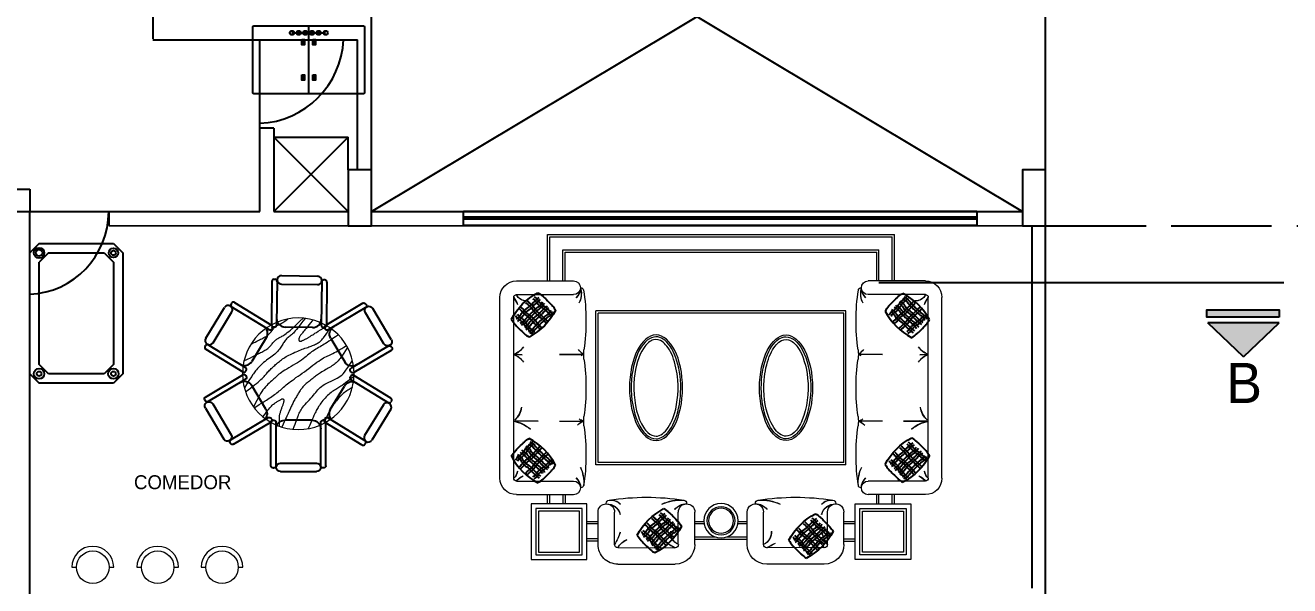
# Model space of a CAD drawing. Header units: metres. Extents: x -525 to 413, y -37 to 272.
# Drawn here: x 141.69 to 155.28, y 55.6 to 61.63 of the extents above; entities that cross this region are included whole.
import ezdxf

# ---------------------------------------------------------------- set-up
doc = ezdxf.new("R2010")
doc.units = ezdxf.units.M
doc.header["$MEASUREMENT"] = 0
doc.linetypes.add('ACAD_ISO02W100', pattern=[15, 12, -3])
doc.layers.get('0').update_dxf_attribs({"color": 254})
for name, color, linetype in [('arboles', 254, 'Continuous'), ('COLUMNA', 254, 'Continuous'), ('ducto de basura', 254, 'Continuous'), ('ICT_EXTERNA', 3, 'Continuous'), ('ICT_INTERNA', 170, 'Continuous'), ('L.COLUMNA', 254, 'Continuous'), ('mobi alcolchonado', 254, 'Continuous'), ('MOBILIARIO2', 254, 'Continuous'), ('NOFIJO', 254, 'Continuous'), ('PAR', 254, 'Continuous'), ('PUERTAS', 254, 'Continuous')]:
    doc.layers.add(name, color=color, linetype=linetype)
doc.layers.add('muebles', color=254, linetype='Continuous', lineweight=5)
doc.layers.add('ventanas', color=254, linetype='Continuous', lineweight=30)
doc.styles.get("Standard").update_dxf_attribs({"font": 'HTOWERT.TTF', "height": 0.08})

# ---------------------------------------------------------------- blocks, each defined once
blk = doc.blocks.new('D')
at = {"layer": 'COLUMNA', "ltscale": 0.2}
h = blk.add_hatch(color=256, dxfattribs=at)
h.set_gradient(color1=(0, 0, 26), color2=(0, 0, 0), rotation=30, one_color=1)
h.paths.add_polyline_path([(3167.8, 1572.454), (3167.418, 1572.818), (3167.036, 1572.454)])
h.paths.add_polyline_path([(3167.036, 1572.393), (3167.036, 1572.315), (3167.813, 1572.315), (3167.813, 1572.393)])
for p, q in [((3167.418, 1572.818), (3167.036, 1572.454)), ((3167.418, 1572.818), (3167.8, 1572.454)), ((3167.036, 1572.454), (3167.8, 1572.454))]:
    blk.add_line(p, q, dxfattribs=at)
blk.add_lwpolyline([(3167.036, 1572.393), (3167.813, 1572.393), (3167.813, 1572.315), (3167.036, 1572.315)], close=True, dxfattribs=at)
blk = doc.blocks.new('A$C77BB287D')
at = {"layer": 'MOBILIARIO2'}
for centre, start, end in [((0.603, -0.126), 117.7162, 152.2785), ((-0.126, 0.603), 297.7162, 332.2785)]:
    blk.add_arc(centre, 0.681, start, end, dxfattribs=at)
for points, knots in [([(0.037, 0.2), (0.043, 0.208), (0.045, 0.212), (0.054, 0.23), (0.063, 0.243), (0.082, 0.259), (0.087, 0.263), (0.099, 0.273), (0.105, 0.28), (0.121, 0.295), (0.128, 0.3), (0.14, 0.312), (0.146, 0.318), (0.164, 0.338), (0.179, 0.353), (0.198, 0.372), (0.203, 0.378), (0.213, 0.391), (0.218, 0.398), (0.231, 0.416), (0.24, 0.425), (0.258, 0.438), (0.267, 0.443), (0.276, 0.447)], [0, 0, 0, 0, 0.0279165, 0.0279165, 0.0558331, 0.0558331, 0.0837496, 0.0837496, 0.1116661, 0.1116661, 0.1395827, 0.1395827, 0.1674992, 0.1674992, 0.2233322, 0.2233322, 0.2512488, 0.2512488, 0.2791653, 0.2791653, 0.3070818, 0.3070818, 0.3349984, 0.3349984, 0.3349984, 0.3349984]), ([(0.058, 0.186), (0.061, 0.19), (0.07, 0.203), (0.079, 0.228), (0.107, 0.244), (0.127, 0.267), (0.158, 0.292), (0.188, 0.329), (0.226, 0.363), (0.25, 0.405), (0.275, 0.418), (0.288, 0.426)], [0, 0, 0, 0, 0.0170213, 0.0470063, 0.0743095, 0.1111398, 0.1383727, 0.19363, 0.2532688, 0.2904618, 0.3349984, 0.3349984, 0.3349984, 0.3349984]), ([(0.412, 0.232), (0.403, 0.245), (0.397, 0.254), (0.382, 0.265), (0.375, 0.269), (0.36, 0.28), (0.352, 0.287), (0.334, 0.307), (0.324, 0.319), (0.304, 0.348), (0.299, 0.359), (0.28, 0.378), (0.266, 0.389), (0.243, 0.415), (0.242, 0.417), (0.227, 0.423)], [0, 0, 0, 0, 0.0473826, 0.0473826, 0.0710739, 0.0710739, 0.0947652, 0.0947652, 0.1421478, 0.1421478, 0.1895304, 0.1895304, 0.236913, 0.236913, 0.2842956, 0.2842956, 0.2842956, 0.2842956]), ([(0.433, 0.246), (0.428, 0.253), (0.42, 0.265), (0.403, 0.282), (0.378, 0.295), (0.354, 0.322), (0.333, 0.349), (0.317, 0.378), (0.294, 0.398), (0.274, 0.417), (0.257, 0.438), (0.242, 0.444), (0.235, 0.446)], [0, 0, 0, 0, 0.0251558, 0.0423686, 0.0735031, 0.1079287, 0.1485001, 0.177757, 0.2045324, 0.2389579, 0.2619083, 0.2842956, 0.2842956, 0.2842956, 0.2842956]), ([(0.477, 0.286), (0.464, 0.305), (0.442, 0.336), (0.398, 0.383), (0.362, 0.415), (0.325, 0.453), (0.303, 0.466), (0.286, 0.477)], [0, 0, 0, 0, 0.0684504, 0.1132877, 0.1942981, 0.2115305, 0.2711605, 0.2711605, 0.2711605, 0.2711605]), ([(0.304, 0.087), (0.296, 0.095), (0.278, 0.114), (0.236, 0.144), (0.21, 0.196), (0.164, 0.233), (0.129, 0.267), (0.101, 0.293), (0.086, 0.306), (0.081, 0.31)], [0, 0, 0, 0, 0.0327415, 0.0793965, 0.1525082, 0.2007896, 0.25596, 0.2973537, 0.3163876, 0.3163876, 0.3163876, 0.3163876]), ([(0.082, 0.157), (0.087, 0.166), (0.094, 0.178), (0.111, 0.195), (0.12, 0.201), (0.143, 0.217), (0.158, 0.228), (0.179, 0.25), (0.189, 0.265), (0.214, 0.296), (0.229, 0.311), (0.256, 0.337), (0.269, 0.35), (0.293, 0.376), (0.304, 0.39), (0.315, 0.405)], [0, 0, 0, 0, 0.0281332, 0.0281332, 0.0562664, 0.0562664, 0.1125327, 0.1125327, 0.1687991, 0.1687991, 0.2250654, 0.2250654, 0.2813318, 0.2813318, 0.3375981, 0.3375981, 0.3375981, 0.3375981]), ([(0.322, 0.104), (0.31, 0.117), (0.294, 0.132), (0.267, 0.153), (0.259, 0.162), (0.24, 0.189), (0.23, 0.206), (0.202, 0.235), (0.188, 0.246), (0.163, 0.269), (0.15, 0.281), (0.125, 0.306), (0.11, 0.318), (0.097, 0.329)], [0, 0, 0, 0, 0.0527313, 0.0527313, 0.1054625, 0.1054625, 0.1581938, 0.1581938, 0.210925, 0.210925, 0.2636563, 0.2636563, 0.3163876, 0.3163876, 0.3163876, 0.3163876]), ([(0.104, 0.146), (0.108, 0.153), (0.115, 0.166), (0.137, 0.183), (0.16, 0.199), (0.195, 0.226), (0.222, 0.271), (0.254, 0.3), (0.276, 0.322), (0.301, 0.346), (0.321, 0.372), (0.335, 0.39)], [0, 0, 0, 0, 0.0233914, 0.0462519, 0.0808435, 0.1081467, 0.1768845, 0.2347507, 0.2382573, 0.2698172, 0.3375981, 0.3375981, 0.3375981, 0.3375981]), ([(0.127, 0.11), (0.133, 0.118), (0.135, 0.122), (0.144, 0.14), (0.153, 0.154), (0.172, 0.169), (0.177, 0.173), (0.189, 0.184), (0.195, 0.19), (0.211, 0.205), (0.218, 0.21), (0.23, 0.222), (0.236, 0.228), (0.254, 0.248), (0.269, 0.263), (0.287, 0.282), (0.293, 0.288), (0.303, 0.301), (0.307, 0.308), (0.321, 0.326), (0.33, 0.335), (0.348, 0.348), (0.357, 0.353), (0.365, 0.358)], [0, 0, 0, 0, 0.0279165, 0.0279165, 0.0558331, 0.0558331, 0.0837496, 0.0837496, 0.1116661, 0.1116661, 0.1395827, 0.1395827, 0.1674992, 0.1674992, 0.2233322, 0.2233322, 0.2512488, 0.2512488, 0.2791653, 0.2791653, 0.3070818, 0.3070818, 0.3349984, 0.3349984, 0.3349984, 0.3349984]), ([(0.372, 0.155), (0.36, 0.167), (0.345, 0.182), (0.323, 0.209), (0.315, 0.218), (0.288, 0.237), (0.271, 0.247), (0.241, 0.275), (0.231, 0.289), (0.208, 0.314), (0.196, 0.326), (0.171, 0.352), (0.158, 0.366), (0.147, 0.38)], [0, 0, 0, 0, 0.0527313, 0.0527313, 0.1054625, 0.1054625, 0.1581938, 0.1581938, 0.210925, 0.210925, 0.2636563, 0.2636563, 0.3163876, 0.3163876, 0.3163876, 0.3163876]), ([(0.148, 0.096), (0.151, 0.101), (0.16, 0.113), (0.169, 0.138), (0.197, 0.154), (0.217, 0.178), (0.248, 0.202), (0.278, 0.24), (0.316, 0.273), (0.34, 0.315), (0.365, 0.328), (0.378, 0.336)], [0, 0, 0, 0, 0.0170213, 0.0470063, 0.0743095, 0.1111398, 0.1383727, 0.19363, 0.2532688, 0.2904618, 0.3349984, 0.3349984, 0.3349984, 0.3349984]), ([(0.39, 0.173), (0.382, 0.18), (0.362, 0.199), (0.333, 0.241), (0.281, 0.267), (0.244, 0.313), (0.21, 0.347), (0.183, 0.375), (0.171, 0.391), (0.167, 0.396)], [0, 0, 0, 0, 0.0327415, 0.0793965, 0.1525082, 0.2007896, 0.25596, 0.2973537, 0.3163876, 0.3163876, 0.3163876, 0.3163876]), ([(0.172, 0.067), (0.176, 0.076), (0.184, 0.088), (0.201, 0.105), (0.21, 0.111), (0.233, 0.128), (0.247, 0.138), (0.269, 0.16), (0.279, 0.175), (0.304, 0.207), (0.319, 0.221), (0.345, 0.247), (0.359, 0.26), (0.382, 0.286), (0.394, 0.3), (0.405, 0.315)], [0, 0, 0, 0, 0.0281332, 0.0281332, 0.0562664, 0.0562664, 0.1125327, 0.1125327, 0.1687991, 0.1687991, 0.2250654, 0.2250654, 0.2813318, 0.2813318, 0.3375981, 0.3375981, 0.3375981, 0.3375981]), ([(0.194, 0.056), (0.198, 0.063), (0.205, 0.077), (0.227, 0.093), (0.25, 0.109), (0.285, 0.136), (0.312, 0.181), (0.344, 0.21), (0.366, 0.232), (0.391, 0.256), (0.411, 0.282), (0.425, 0.3)], [0, 0, 0, 0, 0.0233914, 0.0462519, 0.0808435, 0.1081467, 0.1768845, 0.2347507, 0.2382573, 0.2698172, 0.3375981, 0.3375981, 0.3375981, 0.3375981]), ([(0.191, 0), (0.172, 0.013), (0.141, 0.035), (0.093, 0.079), (0.062, 0.115), (0.024, 0.151), (0.01, 0.173), (0, 0.191)], [0, 0, 0, 0, 0.0684504, 0.1132877, 0.1942981, 0.2115305, 0.2711605, 0.2711605, 0.2711605, 0.2711605]), ([(0.23, 0.044), (0.224, 0.049), (0.212, 0.057), (0.194, 0.074), (0.181, 0.099), (0.155, 0.123), (0.127, 0.144), (0.099, 0.16), (0.079, 0.183), (0.059, 0.203), (0.038, 0.22), (0.033, 0.234), (0.03, 0.241)], [0, 0, 0, 0, 0.0251558, 0.0423686, 0.0735031, 0.1079287, 0.1485001, 0.177757, 0.2045324, 0.2389579, 0.2619083, 0.2842956, 0.2842956, 0.2842956, 0.2842956]), ([(0.245, 0.065), (0.231, 0.073), (0.222, 0.08), (0.212, 0.094), (0.208, 0.102), (0.197, 0.117), (0.19, 0.124), (0.17, 0.143), (0.157, 0.153), (0.129, 0.172), (0.118, 0.178), (0.099, 0.197), (0.087, 0.21), (0.061, 0.234), (0.059, 0.235), (0.054, 0.25)], [0, 0, 0, 0, 0.0473826, 0.0473826, 0.0710739, 0.0710739, 0.0947652, 0.0947652, 0.1421478, 0.1421478, 0.1895304, 0.1895304, 0.236913, 0.236913, 0.2842956, 0.2842956, 0.2842956, 0.2842956])]:
    blk.add_open_spline(points, degree=3, knots=knots, dxfattribs=at)
blk = doc.blocks.new('A$C7392403F')
at = {"layer": 'muebles'}
for p, q in [((4.241, 3.546), (0.511, 3.546)), ((0.511, 3.048), (0.511, 3.546)), ((4.241, 3.048), (4.241, 3.546)), ((4.218, 3.523), (0.535, 3.523)), ((0.535, 3.048), (0.535, 3.523)), ((4.218, 3.048), (4.218, 3.523)), ((4.076, 3.381), (0.677, 3.381)), ((0.677, 3.048), (0.677, 3.381)), ((4.052, 3.357), (0.7, 3.357)), ((0.7, 3.048), (0.7, 3.357)), ((4.052, 3.048), (4.052, 3.357)), ((4.076, 3.048), (4.076, 3.381)), ((0.177, 3.048), (0.792, 3.048)), ((4.576, 3.048), (3.961, 3.048)), ((0, 0.925), (0, 2.871)), ((0.147, 0.925), (0.147, 2.871)), ((0.177, 2.9), (0.792, 2.9)), ((0.866, 2.974), (0.87, 2.974)), ((3.887, 2.974), (3.883, 2.974)), ((4.576, 2.9), (3.961, 2.9)), ((4.605, 0.925), (4.605, 2.871)), ((4.753, 0.925), (4.753, 2.871)), ((1.032, 2.726), (3.721, 2.726)), ((1.032, 1.07), (1.032, 2.726)), ((3.721, 1.07), (3.721, 2.726)), ((1.055, 2.702), (3.697, 2.702)), ((1.055, 1.093), (1.055, 2.702)), ((3.697, 1.093), (3.697, 2.702)), ((0.194, 2.256), (0.147, 2.256)), ((0.147, 2.256), (0.237, 2.253)), ((0.237, 2.253), (0.194, 2.256)), ((0.87, 2.258), (0.638, 2.256)), ((0.638, 2.256), (0.899, 2.256)), ((0.899, 2.256), (0.87, 2.258)), ((0.896, 2.261), (0.899, 2.256)), ((3.857, 2.261), (3.853, 2.256)), ((3.853, 2.256), (3.882, 2.258)), ((4.114, 2.256), (3.853, 2.256)), ((3.882, 2.258), (4.114, 2.256)), ((4.516, 2.253), (4.559, 2.256)), ((4.605, 2.256), (4.516, 2.253)), ((4.559, 2.256), (4.605, 2.256)), ((0.147, 1.539), (0.237, 1.542)), ((0.412, 1.539), (0.147, 1.539)), ((0.237, 1.542), (0.412, 1.539)), ((0.638, 1.539), (0.865, 1.542)), ((0.638, 1.539), (0.896, 1.539)), ((0.832, 1.497), (0.837, 1.5)), ((0.865, 1.542), (0.893, 1.54)), ((4.114, 1.539), (3.857, 1.539)), ((3.888, 1.542), (3.86, 1.54)), ((4.114, 1.539), (3.888, 1.542)), ((3.921, 1.497), (3.916, 1.5)), ((4.516, 1.542), (4.341, 1.539)), ((4.341, 1.539), (4.605, 1.539)), ((4.605, 1.539), (4.516, 1.542)), ((1.055, 1.093), (3.697, 1.093)), ((1.032, 1.07), (3.721, 1.07)), ((0.177, 0.895), (0.792, 0.895)), ((0.866, 0.821), (0.87, 0.821)), ((0.866, 0.821), (0.87, 0.821)), ((3.887, 0.821), (3.883, 0.821)), ((3.887, 0.821), (3.883, 0.821)), ((4.576, 0.895), (3.961, 0.895)), ((0.177, 0.748), (0.792, 0.748)), ((0.511, 0.649), (0.511, 0.748)), ((0.535, 0.649), (0.535, 0.748)), ((0.677, 0.649), (0.677, 0.748)), ((0.7, 0.649), (0.7, 0.748)), ((4.576, 0.748), (3.961, 0.748)), ((4.052, 0.748), (4.052, 0.649)), ((4.076, 0.748), (4.076, 0.649)), ((4.218, 0.649), (4.218, 0.748)), ((4.241, 0.649), (4.241, 0.748)), ((1.054, 0.213), (1.054, 0.56)), ((1.143, 0.648), (1.143, 0.654)), ((1.232, 0.213), (1.232, 0.56)), ((1.918, 0.213), (1.918, 0.56)), ((2.007, 0.648), (2.007, 0.654)), ((2.095, 0.213), (2.095, 0.56)), ((2.657, 0.213), (2.657, 0.56)), ((2.746, 0.648), (2.746, 0.654)), ((2.835, 0.213), (2.835, 0.56)), ((3.521, 0.213), (3.521, 0.56)), ((3.61, 0.648), (3.61, 0.654)), ((3.698, 0.213), (3.698, 0.56)), ((1.054, 0.459), (0.934, 0.459)), ((1.054, 0.436), (0.934, 0.436)), ((2.192, 0.459), (2.095, 0.459)), ((2.194, 0.436), (2.095, 0.436)), ((2.657, 0.436), (2.558, 0.436)), ((2.657, 0.459), (2.561, 0.459)), ((3.819, 0.459), (3.698, 0.459)), ((3.819, 0.436), (3.698, 0.436)), ((1.057, 0.273), (0.934, 0.273)), ((2.313, 0.294), (2.095, 0.294)), ((2.657, 0.294), (2.44, 0.294)), ((3.695, 0.273), (3.819, 0.273)), ((1.05, 0.249), (0.934, 0.249)), ((1.267, 0.178), (1.882, 0.177)), ((2.657, 0.27), (2.095, 0.27)), ((3.485, 0.178), (2.87, 0.177)), ((3.703, 0.249), (3.819, 0.249)), ((1.267, 0), (1.882, 0)), ((3.485, 0), (2.87, 0))]:
    blk.add_line(p, q, dxfattribs=at)
for points in [[(0.334, 0.649), (0.334, 0.049), (0.934, 0.049), (0.934, 0.649)], [(0.384, 0.599), (0.384, 0.099), (0.884, 0.099), (0.884, 0.599)], [(0.414, 0.569), (0.414, 0.129), (0.854, 0.129), (0.854, 0.569)], [(4.419, 0.649), (4.419, 0.049), (3.819, 0.049), (3.819, 0.649)], [(4.369, 0.599), (4.369, 0.099), (3.869, 0.099), (3.869, 0.599)], [(4.339, 0.569), (4.339, 0.129), (3.899, 0.129), (3.899, 0.569)]]:
    blk.add_lwpolyline(points, close=True, dxfattribs=at)
for radius in [0.185, 0.151, 0.134]:
    blk.add_circle((2.376, 0.467), radius, dxfattribs=at)
for centre, radius, start, end in [((0.177, 2.871), 0.177, 90, 180), ((0.792, 2.974), 0.0737, 270, 90), ((3.961, 2.974), 0.0737, 90, 270), ((4.576, 2.871), 0.177, 0, 90), ((0.177, 2.871), 0.0295, 90, 180), ((-2.52, 1.361), 3.065, 27.9126, 29.5142), ((-0.604, 2.41), 0.881, 25.926, 31.5008), ((0.285, 2.95), 0.119, 204.579, 275.4669), ((0.28, 2.945), 0.112, 203.4816, 275.8459), ((0.725, 2.974), 0.141, 310.9442, 359.9333), ((0.736, 2.969), 0.13, 308.6645, 2.2129), ((0.648, 2.913), 0.226, 332.645, 15.6493), ((0.637, 2.912), 0.237, 338.8577, 15.1681), ((0.87, 2.944), 0.0295, 8.737, 90), ((-1.273, 2.615), 2.197, 351.9156, 8.737), ((6.025, 2.615), 2.197, 171.263, 188.0844), ((3.883, 2.944), 0.0295, 90, 171.263), ((4.105, 2.913), 0.226, 164.3507, 207.355), ((4.115, 2.912), 0.237, 164.8319, 201.1423), ((4.028, 2.974), 0.141, 180.0667, 229.0558), ((4.016, 2.969), 0.13, 177.7871, 231.3355), ((4.467, 2.95), 0.119, 264.5331, 335.421), ((4.473, 2.945), 0.112, 264.1541, 336.5184), ((7.273, 1.361), 3.065, 150.4858, 152.0874), ((5.356, 2.41), 0.881, 148.4992, 154.074), ((4.576, 2.871), 0.0295, 0, 90), ((0.071, 2.457), 0.215, 290.7068, 327.0616), ((0.094, 2.429), 0.181, 287.1636, 330.6048), ((4.681, 2.457), 0.215, 212.9384, 249.2932), ((4.659, 2.429), 0.181, 209.3952, 252.8364), ((0.071, 2.056), 0.215, 32.9384, 69.2932), ((0.094, 2.083), 0.181, 29.3952, 72.8364), ((1.011, 2.435), 0.209, 216.5051, 236.4171), ((0.998, 2.414), 0.186, 213.5615, 237.8354), ((0.926, 2.149), 0.11, 103.8443, 119.6644), ((1.253, 2.256), 0.354, 171.9156, 188.0844), ((-1.273, 1.898), 2.197, 351.9156, 8.0844), ((6.025, 1.898), 2.197, 171.9156, 188.0844), ((3.499, 2.256), 0.354, 351.9156, 8.0844), ((3.754, 2.414), 0.186, 302.1646, 326.4385), ((3.827, 2.149), 0.11, 60.3356, 76.1557), ((3.742, 2.435), 0.209, 303.5829, 323.4949), ((4.681, 2.056), 0.215, 110.7068, 147.0616), ((4.659, 2.083), 0.181, 107.1636, 150.6048), ((0.005, 1.719), 0.228, 313.0483, 352.1317), ((-0.042, 1.743), 0.278, 316.6985, 348.4815), ((4.747, 1.719), 0.228, 187.8683, 226.9517), ((4.795, 1.743), 0.278, 191.5185, 223.3015), ((0.045, 1.089), 0.461, 52.4364, 77.1931), ((0.078, 1.159), 0.387, 49.9948, 79.6347), ((0.942, 1.393), 0.152, 106.4836, 136.9001), ((0.948, 1.391), 0.156, 108.2275, 135.359), ((0.931, 1.664), 0.129, 232.0039, 255.5894), ((1.253, 1.539), 0.354, 171.9156, 188.0844), ((3.499, 1.539), 0.354, 351.9156, 8.0844), ((3.821, 1.664), 0.129, 284.4106, 307.9961), ((3.804, 1.391), 0.156, 44.641, 71.7725), ((3.81, 1.393), 0.152, 43.0999, 73.5164), ((4.707, 1.089), 0.461, 102.8069, 127.5636), ((4.675, 1.159), 0.387, 100.3653, 130.0052), ((-1.273, 1.18), 2.197, 351.263, 8.0844), ((6.025, 1.18), 2.197, 171.9156, 188.737), ((0.065, 1.019), 0.125, 311.2959, 351.2773), ((0.011, 1.048), 0.184, 317.8008, 344.7724), ((0.367, 0.73), 0.251, 117.8971, 138.9977), ((0.322, 0.786), 0.181, 113.7543, 143.1405), ((0.492, 0.875), 0.408, 356.0154, 24.4991), ((0.525, 0.881), 0.375, 354.757, 25.7575), ((4.26, 0.875), 0.408, 155.5009, 183.9846), ((4.227, 0.881), 0.375, 154.2425, 185.243), ((4.386, 0.73), 0.251, 41.0023, 62.1029), ((4.43, 0.786), 0.181, 36.8595, 66.2457), ((4.688, 1.019), 0.125, 188.7227, 228.7041), ((4.741, 1.048), 0.184, 195.2276, 222.1992), ((0.177, 0.925), 0.177, 180, 270), ((0.177, 0.925), 0.0295, 180, 270), ((0.792, 0.821), 0.0737, 270, 90), ((0.736, 0.826), 0.13, 357.7871, 51.3355), ((0.725, 0.821), 0.141, 0.0667, 49.0558), ((0.87, 0.851), 0.0295, 270, 351.263), ((3.883, 0.851), 0.0295, 188.737, 270), ((4.016, 0.826), 0.13, 128.6645, 182.2129), ((4.028, 0.821), 0.141, 130.9442, 179.9333), ((3.961, 0.821), 0.0737, 90, 270), ((4.576, 0.925), 0.0295, 270, 0), ((4.576, 0.925), 0.177, 270, 0), ((1.178, 0.654), 0.0355, 98.731, 179.994), ((1.574, -1.925), 2.645, 81.2571, 98.731), ((1.19, 0.543), 0.146, 44.3536, 96.8302), ((1.194, 0.555), 0.136, 42.0997, 99.0841), ((1.935, 0.239), 0.452, 84.751, 115.7515), ((1.942, 0.199), 0.491, 86.0094, 114.4931), ((1.971, 0.654), 0.0355, 359.994, 81.2571), ((2.781, 0.654), 0.0355, 98.7429, 180.006), ((3.178, -1.925), 2.645, 81.269, 98.7429), ((2.817, 0.239), 0.452, 64.2485, 95.249), ((2.81, 0.199), 0.491, 65.5069, 93.9906), ((3.562, 0.543), 0.146, 83.1698, 135.6464), ((3.558, 0.555), 0.136, 80.9159, 137.9003), ((3.574, 0.654), 0.0355, 0.006, 81.269), ((1.143, 0.56), 0.0887, 359.994, 179.994), ((1.148, 0.497), 0.151, 15.1187, 91.7681), ((1.151, 0.502), 0.146, 13.5389, 93.3478), ((2.001, 0.492), 0.156, 87.7811, 141.3295), ((2.007, 0.479), 0.17, 90.0608, 139.0498), ((2.007, 0.56), 0.0887, 359.994, 179.994), ((2.746, 0.56), 0.0887, 0.006, 180.006), ((2.752, 0.492), 0.156, 38.6705, 92.2189), ((2.746, 0.479), 0.17, 40.9502, 89.9392), ((3.605, 0.497), 0.151, 88.2319, 164.8813), ((3.601, 0.502), 0.146, 86.6522, 166.4611), ((3.61, 0.56), 0.0887, 0.006, 180.006), ((0.832, 0.474), 0.477, 326.7891, 344.4251), ((0.741, 0.516), 0.577, 328.3171, 342.8972), ((1.977, 0.343), 0.143, 174.5271, 245.4151), ((1.972, 0.337), 0.135, 174.1481, 246.5124), ((2.775, 0.343), 0.143, 294.5849, 5.4729), ((2.781, 0.337), 0.135, 293.4876, 5.8519), ((3.92, 0.474), 0.477, 195.5749, 213.2109), ((4.012, 0.516), 0.577, 197.1028, 211.6829), ((1.267, 0.213), 0.213, 179.994, 269.994), ((1.267, 0.213), 0.0355, 179.994, 269.994), ((1.462, 0.06), 0.228, 115.1142, 149.0283), ((1.439, 0.08), 0.197, 113.9392, 150.4768), ((0.064, -3.033), 3.69, 60.4798, 62.0814), ((1.328, -0.727), 1.06, 58.4932, 64.068), ((1.882, 0.213), 0.213, 269.994, 359.994), ((1.882, 0.213), 0.0355, 269.994, 359.994), ((2.87, 0.213), 0.213, 180.006, 270.006), ((2.87, 0.213), 0.0355, 180.006, 270.006), ((4.688, -3.033), 3.69, 117.9186, 119.5202), ((3.424, -0.727), 1.06, 115.932, 121.5068), ((3.29, 0.06), 0.228, 30.9717, 64.8858), ((3.314, 0.08), 0.197, 29.5232, 66.0608), ((3.485, 0.213), 0.213, 270.006, 0.006), ((3.485, 0.213), 0.0355, 270.006, 0.006)]:
    blk.add_arc(centre, radius, start, end, dxfattribs=at)
at = {"layer": 'muebles', "extrusion": (0, 0, -1)}
blk.add_ellipse((1.677, 1.898), major_axis=(0, -0.568), ratio=0.502168, dxfattribs=at)
at = {"layer": 'muebles'}
blk.add_ellipse((3.075, 1.898), major_axis=(0, -0.568), ratio=0.502168, dxfattribs=at)
for points, knots in [([(1.677, 1.349), (1.643, 1.349), (1.607, 1.363), (1.54, 1.424), (1.508, 1.47), (1.433, 1.635), (1.408, 1.783), (1.415, 2.07), (1.448, 2.206), (1.548, 2.397), (1.614, 2.446), (1.731, 2.447), (1.784, 2.412), (1.876, 2.277), (1.912, 2.178), (1.948, 1.954), (1.947, 1.831), (1.91, 1.608), (1.872, 1.51), (1.781, 1.381), (1.728, 1.349), (1.677, 1.349)], [0, 0, 0, 0, 0.420953, 0.420953, 0.841906, 0.841906, 1.627474, 1.627474, 2.384999, 2.384999, 3.142524, 3.142524, 3.774252, 3.774252, 4.405979, 4.405979, 5.037707, 5.037707, 5.669434, 5.669434, 6.283185, 6.283185, 6.283185, 6.283185]), ([(1.677, 1.377), (1.649, 1.377), (1.619, 1.389), (1.557, 1.447), (1.526, 1.494), (1.452, 1.673), (1.429, 1.844), (1.457, 2.13), (1.494, 2.247), (1.577, 2.375), (1.617, 2.405), (1.685, 2.424), (1.717, 2.417), (1.791, 2.358), (1.828, 2.305), (1.885, 2.161), (1.905, 2.073), (1.923, 1.839), (1.904, 1.69), (1.832, 1.495), (1.789, 1.433), (1.723, 1.385), (1.7, 1.377), (1.677, 1.377)], [0, 0, 0, 0, 0.439197, 0.439197, 0.878394, 0.878394, 1.7625, 1.7625, 2.484027, 2.484027, 3.003385, 3.003385, 3.522744, 3.522744, 4.042102, 4.042102, 4.561461, 4.561461, 5.34406, 5.34406, 5.930331, 5.930331, 6.283185, 6.283185, 6.283185, 6.283185]), ([(3.075, 1.349), (3.11, 1.349), (3.146, 1.363), (3.213, 1.424), (3.245, 1.47), (3.319, 1.635), (3.345, 1.783), (3.338, 2.07), (3.305, 2.206), (3.204, 2.397), (3.139, 2.446), (3.022, 2.447), (2.969, 2.412), (2.876, 2.277), (2.84, 2.178), (2.804, 1.954), (2.805, 1.831), (2.843, 1.608), (2.88, 1.51), (2.972, 1.381), (3.025, 1.349), (3.075, 1.349)], [0, 0, 0, 0, 0.420953, 0.420953, 0.841906, 0.841906, 1.627474, 1.627474, 2.384999, 2.384999, 3.142524, 3.142524, 3.774252, 3.774252, 4.405979, 4.405979, 5.037707, 5.037707, 5.669434, 5.669434, 6.283185, 6.283185, 6.283185, 6.283185]), ([(3.075, 1.377), (3.103, 1.377), (3.133, 1.389), (3.196, 1.447), (3.226, 1.494), (3.301, 1.673), (3.324, 1.844), (3.296, 2.13), (3.258, 2.247), (3.175, 2.375), (3.136, 2.405), (3.068, 2.424), (3.036, 2.417), (2.962, 2.358), (2.924, 2.305), (2.867, 2.161), (2.848, 2.073), (2.83, 1.839), (2.849, 1.69), (2.92, 1.495), (2.963, 1.433), (3.03, 1.385), (3.053, 1.377), (3.075, 1.377)], [0, 0, 0, 0, 0.439197, 0.439197, 0.878394, 0.878394, 1.7625, 1.7625, 2.484027, 2.484027, 3.003385, 3.003385, 3.522744, 3.522744, 4.042102, 4.042102, 4.561461, 4.561461, 5.34406, 5.34406, 5.930331, 5.930331, 6.283185, 6.283185, 6.283185, 6.283185])]:
    blk.add_open_spline(points, degree=3, knots=knots, dxfattribs=at)
for p in [(0.866, 1.539), (0.866, 1.539), (3.887, 1.539), (3.887, 1.539)]:
    blk.add_point(p, dxfattribs=at)
at = {"layer": 'muebles', "xscale": -1, "rotation": 90}
for p in [(0.611, 2.914), (4.631, 1.352)]:
    blk.add_blockref('A$C77BB287D', p, dxfattribs=at)
at = {"layer": 'muebles', "rotation": 90}
for p in [(4.631, 2.444), (0.611, 0.882), (3.277, 0.121), (1.647, 0.066)]:
    blk.add_blockref('A$C77BB287D', p, dxfattribs=at)
blk = doc.blocks.new('SILLVIS')
at = {"layer": 'arboles'}
for p, q in [((-0.21, 0.335), (0.21, 0.335)), ((-0.32, 0.267), (-0.32, -0.239)), ((-0.295, 0.292), (-0.285, 0.292)), ((-0.26, 0.285), (-0.26, -0.239)), ((-0.21, 0.235), (0.21, 0.235)), ((0.26, 0.285), (0.26, -0.239)), ((0.295, 0.292), (0.285, 0.292)), ((0.32, 0.267), (0.32, -0.239)), ((-0.295, -0.264), (-0.285, -0.264)), ((0.16, -0.265), (-0.16, -0.265)), ((0.295, -0.264), (0.285, -0.264))]:
    blk.add_line(p, q, dxfattribs=at)
for centre, radius, start, end in [((-0.21, 0.285), 0.05, 90, 270), ((0.21, 0.285), 0.05, 270, 90), ((-0.295, 0.267), 0.025, 90, 180), ((-0.285, 0.267), 0.025, 0, 90), ((0.285, 0.267), 0.025, 90, 180), ((0.295, 0.267), 0.025, 0, 90), ((-0.295, -0.239), 0.025, 180, 270), ((-0.285, -0.239), 0.025, 270, 0), ((-0.16, -0.165), 0.1, 180, 270), ((0.16, -0.165), 0.1, 270, 0), ((0.285, -0.239), 0.025, 180, 270), ((0.295, -0.239), 0.025, 270, 0)]:
    blk.add_arc(centre, radius, start, end, dxfattribs=at)
blk = doc.blocks.new('S_VISITA')
at = {"layer": 'PAR', "xscale": -1}
blk.add_blockref('SILLVIS', (-0.009, -0.014), dxfattribs=at)
blk = doc.blocks.new('MESACIRC-6P-D120CM-5')
at = {"layer": 'muebles'}
for points in [[(-0.158, 0.579), (-0.135, 0.55), (-0.115, 0.526), (-0.098, 0.505), (-0.084, 0.488), (-0.072, 0.474), (-0.062, 0.462), (-0.054, 0.451), (-0.046, 0.442), (-0.04, 0.434), (-0.034, 0.427), (-0.029, 0.42), (-0.025, 0.414), (-0.021, 0.408), (-0.017, 0.402), (-0.014, 0.397), (-0.012, 0.393), (-0.01, 0.388), (-0.008, 0.384), (-0.007, 0.38), (-0.006, 0.376), (-0.006, 0.372), (-0.006, 0.368), (-0.006, 0.365), (-0.007, 0.362), (-0.008, 0.359), (-0.01, 0.357), (-0.011, 0.354), (-0.013, 0.352), (-0.016, 0.351), (-0.018, 0.35), (-0.021, 0.349), (-0.023, 0.349), (-0.026, 0.349), (-0.029, 0.35), (-0.032, 0.351), (-0.035, 0.352), (-0.039, 0.354), (-0.043, 0.356), (-0.047, 0.358), (-0.052, 0.36), (-0.057, 0.363), (-0.062, 0.365), (-0.068, 0.368), (-0.074, 0.371), (-0.08, 0.374), (-0.086, 0.377), (-0.092, 0.38), (-0.098, 0.383), (-0.104, 0.386), (-0.109, 0.389), (-0.115, 0.393), (-0.12, 0.397), (-0.126, 0.401), (-0.132, 0.405), (-0.139, 0.41), (-0.147, 0.415), (-0.156, 0.42), (-0.166, 0.427), (-0.179, 0.435), (-0.195, 0.445), (-0.215, 0.458), (-0.24, 0.473), (-0.271, 0.492), (-0.308, 0.515)], [(-0.073, 0.596), (-0.049, 0.564), (-0.028, 0.536), (-0.01, 0.513), (0.006, 0.493), (0.019, 0.476), (0.032, 0.462), (0.043, 0.449), (0.053, 0.438), (0.063, 0.428), (0.073, 0.42), (0.083, 0.412), (0.092, 0.404), (0.101, 0.396), (0.11, 0.389), (0.118, 0.382), (0.126, 0.374), (0.133, 0.366), (0.141, 0.357), (0.147, 0.347), (0.154, 0.338), (0.161, 0.328), (0.167, 0.318), (0.174, 0.307), (0.181, 0.297), (0.188, 0.286), (0.195, 0.276), (0.203, 0.265), (0.212, 0.254), (0.221, 0.244), (0.231, 0.233), (0.242, 0.222), (0.254, 0.212), (0.267, 0.201), (0.281, 0.19), (0.296, 0.179), (0.311, 0.168), (0.327, 0.157), (0.343, 0.145), (0.358, 0.133), (0.373, 0.121), (0.388, 0.108), (0.402, 0.094), (0.415, 0.081), (0.427, 0.068), (0.439, 0.055), (0.449, 0.043), (0.459, 0.031), (0.467, 0.02), (0.475, 0.01), (0.483, 0), (0.491, -0.012), (0.501, -0.028), (0.514, -0.048), (0.531, -0.074), (0.553, -0.108), (0.58, -0.152)], [(0.584, 0.139), (0.546, 0.158), (0.514, 0.173), (0.488, 0.186), (0.466, 0.197), (0.447, 0.206), (0.432, 0.214), (0.418, 0.221), (0.405, 0.227), (0.393, 0.233), (0.381, 0.239), (0.37, 0.246), (0.359, 0.252), (0.348, 0.258), (0.338, 0.265), (0.329, 0.271), (0.321, 0.278), (0.313, 0.285), (0.306, 0.293), (0.299, 0.3), (0.293, 0.308), (0.287, 0.316), (0.281, 0.323), (0.275, 0.331), (0.269, 0.338), (0.263, 0.345), (0.256, 0.352), (0.249, 0.358), (0.242, 0.364), (0.235, 0.37), (0.227, 0.375), (0.219, 0.38), (0.211, 0.385), (0.203, 0.389), (0.194, 0.394), (0.185, 0.398), (0.176, 0.403), (0.166, 0.409), (0.155, 0.416), (0.144, 0.423), (0.131, 0.432), (0.118, 0.443), (0.102, 0.455), (0.085, 0.47), (0.065, 0.488), (0.042, 0.51), (0.016, 0.535), (-0.015, 0.564), (-0.051, 0.598)], [(0.507, 0.32), (0.487, 0.331), (0.465, 0.341), (0.446, 0.35), (0.431, 0.358), (0.417, 0.365), (0.405, 0.371), (0.392, 0.377), (0.38, 0.384), (0.369, 0.39), (0.358, 0.396), (0.347, 0.402), (0.337, 0.409), (0.328, 0.415), (0.32, 0.422), (0.312, 0.429), (0.305, 0.437), (0.298, 0.444), (0.292, 0.452), (0.286, 0.46), (0.28, 0.467), (0.274, 0.475), (0.268, 0.482), (0.262, 0.489), (0.255, 0.496), (0.248, 0.502), (0.241, 0.508), (0.234, 0.514), (0.226, 0.519), (0.218, 0.524), (0.21, 0.529), (0.202, 0.533), (0.193, 0.538), (0.185, 0.542), (0.175, 0.548), (0.165, 0.553), (0.154, 0.56), (0.143, 0.567), (0.13, 0.576), (0.117, 0.587), (0.114, 0.589)], [(-0.431, 0.418), (-0.4, 0.397), (-0.373, 0.378), (-0.349, 0.363), (-0.329, 0.349), (-0.311, 0.337), (-0.294, 0.327), (-0.279, 0.317), (-0.264, 0.308), (-0.249, 0.299), (-0.234, 0.291), (-0.218, 0.282), (-0.203, 0.273), (-0.188, 0.264), (-0.173, 0.254), (-0.158, 0.244), (-0.143, 0.234), (-0.129, 0.223), (-0.114, 0.211), (-0.1, 0.199), (-0.084, 0.187), (-0.069, 0.174), (-0.052, 0.161), (-0.033, 0.147), (-0.013, 0.133), (0.008, 0.119), (0.031, 0.105), (0.055, 0.091), (0.078, 0.078), (0.102, 0.064), (0.124, 0.051), (0.145, 0.038), (0.164, 0.026), (0.181, 0.015), (0.195, 0.004), (0.208, -0.006), (0.219, -0.016), (0.23, -0.026), (0.24, -0.036), (0.251, -0.046), (0.262, -0.056), (0.273, -0.066), (0.286, -0.077), (0.299, -0.088), (0.313, -0.101), (0.327, -0.113), (0.34, -0.127), (0.354, -0.142), (0.367, -0.157), (0.38, -0.174), (0.392, -0.192), (0.405, -0.212), (0.418, -0.235), (0.431, -0.261), (0.446, -0.289), (0.463, -0.321), (0.482, -0.358)], [(0.567, -0.195), (0.54, -0.174), (0.515, -0.154), (0.491, -0.136), (0.47, -0.119), (0.45, -0.104), (0.433, -0.089), (0.417, -0.076), (0.402, -0.063), (0.39, -0.051), (0.378, -0.04), (0.368, -0.029), (0.359, -0.019), (0.35, -0.009), (0.342, 0), (0.334, 0.01), (0.326, 0.019), (0.318, 0.028), (0.309, 0.037), (0.3, 0.046), (0.291, 0.055), (0.282, 0.063), (0.273, 0.072), (0.263, 0.081), (0.254, 0.09), (0.244, 0.099), (0.234, 0.107), (0.224, 0.116), (0.214, 0.125), (0.203, 0.133), (0.192, 0.142), (0.181, 0.151), (0.169, 0.159), (0.156, 0.168), (0.143, 0.176), (0.129, 0.184), (0.115, 0.193), (0.1, 0.201), (0.085, 0.208), (0.07, 0.216), (0.054, 0.223), (0.038, 0.231), (0.022, 0.237), (0.006, 0.244), (-0.01, 0.251), (-0.026, 0.257), (-0.042, 0.263), (-0.057, 0.268), (-0.072, 0.274), (-0.087, 0.279), (-0.101, 0.284), (-0.114, 0.289), (-0.127, 0.294), (-0.14, 0.298), (-0.152, 0.303), (-0.163, 0.308), (-0.174, 0.312), (-0.185, 0.317), (-0.195, 0.322), (-0.205, 0.328), (-0.214, 0.333), (-0.223, 0.339), (-0.231, 0.345), (-0.239, 0.352), (-0.247, 0.358), (-0.254, 0.366), (-0.262, 0.374), (-0.27, 0.385), (-0.28, 0.398), (-0.291, 0.415), (-0.306, 0.435), (-0.323, 0.461), (-0.344, 0.492)], [(-0.53, 0.281), (-0.509, 0.25), (-0.491, 0.223), (-0.476, 0.201), (-0.462, 0.182), (-0.45, 0.165), (-0.439, 0.152), (-0.429, 0.14), (-0.418, 0.129), (-0.408, 0.119), (-0.397, 0.11), (-0.386, 0.101), (-0.374, 0.093), (-0.362, 0.084), (-0.349, 0.076), (-0.336, 0.069), (-0.323, 0.061), (-0.309, 0.053), (-0.295, 0.044), (-0.281, 0.036), (-0.267, 0.028), (-0.253, 0.02), (-0.24, 0.011), (-0.228, 0.003), (-0.216, -0.004), (-0.205, -0.012), (-0.195, -0.019), (-0.186, -0.026), (-0.177, -0.032), (-0.168, -0.039), (-0.16, -0.046), (-0.152, -0.052), (-0.144, -0.059), (-0.136, -0.065), (-0.127, -0.072), (-0.119, -0.079), (-0.111, -0.086), (-0.102, -0.092), (-0.094, -0.099), (-0.086, -0.106), (-0.078, -0.113), (-0.071, -0.12), (-0.063, -0.128), (-0.056, -0.135), (-0.05, -0.142), (-0.043, -0.15), (-0.037, -0.158), (-0.031, -0.166), (-0.025, -0.174), (-0.019, -0.182), (-0.013, -0.191), (-0.007, -0.2), (-0.002, -0.209), (0.004, -0.218), (0.01, -0.228), (0.015, -0.238), (0.021, -0.248), (0.027, -0.258), (0.032, -0.268), (0.038, -0.278), (0.044, -0.289), (0.05, -0.299), (0.055, -0.31), (0.06, -0.32), (0.065, -0.331), (0.07, -0.341), (0.075, -0.351), (0.08, -0.361), (0.084, -0.372), (0.089, -0.382), (0.093, -0.393), (0.098, -0.404), (0.104, -0.416), (0.109, -0.428), (0.115, -0.441), (0.122, -0.456), (0.13, -0.473), (0.14, -0.493), (0.151, -0.516), (0.163, -0.542), (0.178, -0.573)], [(0.474, -0.368), (0.445, -0.349), (0.419, -0.332), (0.396, -0.318), (0.376, -0.305), (0.358, -0.293), (0.342, -0.283), (0.327, -0.273), (0.313, -0.263), (0.298, -0.254), (0.284, -0.244), (0.271, -0.234), (0.257, -0.225), (0.243, -0.215), (0.23, -0.205), (0.218, -0.195), (0.205, -0.185), (0.193, -0.175), (0.182, -0.165), (0.17, -0.154), (0.158, -0.144), (0.145, -0.133), (0.132, -0.121), (0.117, -0.11), (0.101, -0.097), (0.084, -0.084), (0.065, -0.071), (0.046, -0.057), (0.025, -0.042), (0.003, -0.027), (-0.019, -0.011), (-0.042, 0.005), (-0.065, 0.022), (-0.088, 0.04), (-0.112, 0.057), (-0.135, 0.074), (-0.157, 0.091), (-0.179, 0.108), (-0.2, 0.123), (-0.22, 0.137), (-0.238, 0.15), (-0.256, 0.16), (-0.272, 0.17), (-0.287, 0.178), (-0.302, 0.185), (-0.316, 0.192), (-0.33, 0.198), (-0.344, 0.205), (-0.358, 0.212), (-0.373, 0.219), (-0.389, 0.228), (-0.406, 0.237), (-0.425, 0.248), (-0.445, 0.26), (-0.467, 0.273), (-0.491, 0.287), (-0.518, 0.303)], [(0.054, -0.598), (0.043, -0.567), (0.034, -0.542), (0.026, -0.52), (0.02, -0.503), (0.014, -0.488), (0.01, -0.476), (0.006, -0.465), (0.002, -0.454), (-0.002, -0.444), (-0.007, -0.433), (-0.011, -0.423), (-0.016, -0.412), (-0.023, -0.4), (-0.03, -0.388), (-0.039, -0.375), (-0.049, -0.361), (-0.061, -0.346), (-0.074, -0.33), (-0.089, -0.314), (-0.104, -0.297), (-0.119, -0.28), (-0.134, -0.264), (-0.149, -0.247), (-0.163, -0.231), (-0.175, -0.216), (-0.187, -0.201), (-0.198, -0.187), (-0.21, -0.174), (-0.222, -0.161), (-0.235, -0.148), (-0.25, -0.136), (-0.267, -0.124), (-0.286, -0.113), (-0.307, -0.101), (-0.329, -0.09), (-0.352, -0.079), (-0.375, -0.069), (-0.397, -0.058), (-0.418, -0.047), (-0.436, -0.037), (-0.452, -0.026), (-0.467, -0.015), (-0.481, -0.001), (-0.496, 0.017), (-0.512, 0.039), (-0.531, 0.067), (-0.554, 0.101), (-0.582, 0.144)], [(-0.599, -0.03), (-0.563, -0.058), (-0.533, -0.08), (-0.508, -0.099), (-0.489, -0.113), (-0.473, -0.125), (-0.459, -0.134), (-0.448, -0.142), (-0.437, -0.149), (-0.425, -0.155), (-0.414, -0.162), (-0.402, -0.169), (-0.39, -0.176), (-0.377, -0.184), (-0.365, -0.192), (-0.352, -0.201), (-0.34, -0.212), (-0.327, -0.223), (-0.314, -0.235), (-0.301, -0.248), (-0.289, -0.261), (-0.277, -0.275), (-0.265, -0.289), (-0.254, -0.302), (-0.244, -0.315), (-0.235, -0.328), (-0.227, -0.34), (-0.219, -0.351), (-0.212, -0.363), (-0.206, -0.374), (-0.199, -0.386), (-0.193, -0.397), (-0.187, -0.409), (-0.181, -0.422), (-0.175, -0.435), (-0.167, -0.451), (-0.159, -0.47), (-0.149, -0.492), (-0.138, -0.519), (-0.124, -0.552), (-0.107, -0.59)], [(-0.581, -0.149), (-0.581, -0.15), (-0.57, -0.156), (-0.558, -0.163), (-0.546, -0.17), (-0.534, -0.177), (-0.522, -0.185), (-0.509, -0.193), (-0.497, -0.202), (-0.484, -0.213), (-0.471, -0.224), (-0.458, -0.236), (-0.445, -0.249), (-0.433, -0.262), (-0.421, -0.276), (-0.41, -0.29), (-0.399, -0.303), (-0.389, -0.316), (-0.38, -0.329), (-0.371, -0.341), (-0.364, -0.352), (-0.356, -0.364), (-0.35, -0.375), (-0.343, -0.386), (-0.337, -0.398), (-0.331, -0.41), (-0.325, -0.422), (-0.319, -0.436), (-0.312, -0.452), (-0.303, -0.471), (-0.294, -0.493), (-0.282, -0.52), (-0.277, -0.532)], [(0.38, -0.464), (0.36, -0.438), (0.344, -0.416), (0.33, -0.397), (0.317, -0.381), (0.307, -0.368), (0.297, -0.357), (0.289, -0.348), (0.281, -0.339), (0.273, -0.332), (0.265, -0.326), (0.257, -0.32), (0.249, -0.314), (0.241, -0.309), (0.234, -0.304), (0.226, -0.3), (0.219, -0.296), (0.212, -0.291), (0.205, -0.287), (0.199, -0.283), (0.193, -0.279), (0.187, -0.276), (0.182, -0.273), (0.177, -0.271), (0.173, -0.27), (0.169, -0.269), (0.166, -0.269), (0.163, -0.27), (0.161, -0.272), (0.16, -0.274), (0.158, -0.277), (0.157, -0.28), (0.157, -0.283), (0.157, -0.286), (0.156, -0.29), (0.157, -0.294), (0.157, -0.299), (0.158, -0.303), (0.159, -0.308), (0.16, -0.313), (0.162, -0.319), (0.164, -0.325), (0.166, -0.331), (0.168, -0.337), (0.171, -0.344), (0.174, -0.351), (0.176, -0.359), (0.179, -0.367), (0.182, -0.375), (0.185, -0.384), (0.188, -0.393), (0.191, -0.402), (0.194, -0.411), (0.196, -0.42), (0.199, -0.428), (0.201, -0.436), (0.202, -0.443), (0.204, -0.449), (0.205, -0.456), (0.206, -0.464), (0.206, -0.474), (0.206, -0.488), (0.207, -0.507), (0.207, -0.532), (0.207, -0.563)]]:
    blk.add_lwpolyline(points, dxfattribs=at)
blk.add_circle((0, 0), 0.6, dxfattribs=at)
for p, xscale, yscale, zscale, rotation in [((-0.001, 0.757), 0.9230769230769151, 0.9230769230769151, 0.9230769230769151, 0.7025552345143938), ((0.645, 0.386), 0.923076923076915, 0.923076923076915, 0.923076923076915, 301.4468020897734), ((-0.645, -0.386), 0.923076923076915, 0.923076923076915, 0.923076923076915, 121.4468020897734)]:
    blk.add_blockref('S_VISITA', p, dxfattribs=dict(at, xscale=xscale, yscale=yscale, zscale=zscale, rotation=rotation))
at = {"layer": 'muebles', "extrusion": (0, 0, -1), "zscale": -0.923076923076915}
for p, xscale, yscale, rotation in [((0.65, 0.378), 0.923076923076915, 0.923076923076915, 300.7442468552583), ((-0.65, -0.378), 0.9230769230769152, 0.9230769230769152, 120.7442468552583), ((-0.007, -0.757), 0.923076923076915, 0.923076923076915, 179.9999999999993)]:
    blk.add_blockref('S_VISITA', p, dxfattribs=dict(at, xscale=xscale, yscale=yscale, rotation=rotation))
blk = doc.blocks.new('RTR')
for p, q in [((-0.75, 0.4), (-0.65, 0.5)), ((-0.65, 0.5), (0.65, 0.5)), ((0.65, 0.5), (0.75, 0.4)), ((-0.75, -0.4), (-0.75, 0.4)), ((-0.65, 0.3), (-0.55, 0.4)), ((-0.65, -0.3), (-0.65, 0.3)), ((-0.55, 0.4), (0.55, 0.4)), ((0.55, 0.4), (0.65, 0.3)), ((0.65, 0.3), (0.65, -0.3)), ((0.75, 0.4), (0.75, -0.4)), ((-0.75, -0.4), (-0.65, -0.5)), ((-0.65, -0.3), (-0.55, -0.4)), ((0.55, -0.4), (-0.55, -0.4)), ((0.65, -0.3), (0.55, -0.4)), ((0.65, -0.5), (0.75, -0.4)), ((0.65, -0.5), (-0.65, -0.5))]:
    blk.add_line(p, q)
for centre, radius in [((-0.65, 0.4), 0.05), ((-0.65, 0.4), 0.025), ((0.65, 0.4), 0.0559), ((0.65, 0.4), 0.025), ((-0.65, -0.4), 0.0559), ((-0.65, -0.4), 0.0354), ((0.65, -0.4), 0.0559), ((0.65, -0.4), 0.025)]:
    blk.add_circle(centre, radius)
blk = doc.blocks.new('Registro secundario')
for p, q in [((3.2, 4), (3.2, 0)), ((2.8, 3.16), (2.96, 3.16)), ((2.8, 3.12), (2.96, 3.12)), ((3.44, 3.16), (3.6, 3.16)), ((3.44, 3.12), (3.6, 3.12)), ((2.8, 2.96), (2.96, 2.96)), ((2.8, 2.92), (2.96, 2.92)), ((3.44, 2.96), (3.6, 2.96)), ((3.44, 2.92), (3.6, 2.92)), ((2.8, 1.08), (2.96, 1.08)), ((2.8, 1.04), (2.96, 1.04)), ((2.8, 0.88), (2.96, 0.88)), ((2.8, 0.84), (2.96, 0.84)), ((3.44, 1.08), (3.6, 1.08)), ((3.44, 1.04), (3.6, 1.04)), ((3.44, 0.88), (3.6, 0.88)), ((3.44, 0.84), (3.6, 0.84))]:
    blk.add_line(p, q)
blk.add_lwpolyline([(0, 4), (6.4, 4, -0.414214), (6.48, 3.92), (6.48, 0.08, -0.414214), (6.4, 0), (0, 0, -0.414214), (-0.08, 0.08), (-0.08, 3.92, -0.414214)], format="xyb", close=True)
for points in [[(2.8, 3.2), (2.96, 3.2), (2.96, 2.88), (2.8, 2.88)], [(3.44, 3.2), (3.6, 3.2), (3.6, 2.88), (3.44, 2.88)], [(2.8, 1.12), (2.96, 1.12), (2.96, 0.8), (2.8, 0.8)], [(3.44, 1.12), (3.6, 1.12), (3.6, 0.8), (3.44, 0.8)]]:
    blk.add_lwpolyline(points, close=True)
for centre, radius in [((2.88, 3.04), 0.0566), ((2.88, 3.04), 0.0324), ((3.52, 3.04), 0.0566), ((3.52, 3.04), 0.0324), ((2.88, 0.96), 0.0566), ((2.88, 0.96), 0.0324), ((3.52, 0.96), 0.0566), ((3.52, 0.96), 0.0324)]:
    blk.add_circle(centre, radius)

msp = doc.modelspace()

# ---------------------------------------------------------------- hatches: boundary and pattern name
at = {"layer": 'ICT_EXTERNA', "ltscale": 0.015}
h = msp.add_hatch(color=256, dxfattribs=at)
h.dxf.hatch_style = 1
h.paths.add_polyline_path([(144.577, 61.544, 1), (144.531, 61.544, 1)])
h.paths.add_polyline_path([(144.649, 61.544, 1), (144.603, 61.544, 1)])
h.paths.add_polyline_path([(144.676, 61.544, 1), (144.722, 61.544, 1)])
h.paths.add_polyline_path([(144.794, 61.544, 1), (144.748, 61.544, 1)])
h.paths.add_polyline_path([(144.821, 61.544, 1), (144.866, 61.544, 1)])
h.paths.add_polyline_path([(144.893, 61.544, 1), (144.939, 61.544, 1)])

# ---------------------------------------------------------------- linework, layer by layer
at = {"ltscale": 0.02}
for p, q in [((145.41, 59.621), (152.41, 63.819)), ((145.41, 63.819), (152.41, 59.621)), ((145.41, 61.569), (145.41, 63.359)), ((143.06, 61.469), (145.26, 61.469)), ((144.21, 59.621), (144.21, 61.469)), ((145.26, 61.419), (145.26, 61.469)), ((145.41, 59.469), (145.41, 61.569)), ((145.26, 60.069), (145.26, 61.419)), ((144.36, 60.52), (144.21, 60.52)), ((144.36, 60.52), (144.36, 59.621)), ((138.16, 59.621), (144.21, 59.621)), ((141.735, 52.598), (141.735, 59.621)), ((144.36, 59.621), (145.16, 59.621)), ((146.4, 59.47), (146.4, 59.621)), ((151.92, 59.621), (151.92, 59.469)), ((145.26, 59.469), (145.26, 59.47)), ((152.51, 59.469), (152.51, 55.569))]:
    msp.add_line(p, q, dxfattribs=at)
for p, q in [((143.06, 62.211), (143.06, 61.479)), ((143.06, 61.469), (144.21, 61.469)), ((141.585, 59.862), (141.735, 59.862)), ((141.735, 59.862), (141.735, 59.621)), ((142.585, 59.621), (142.585, 59.47)), ((144.36, 59.621), (145.16, 59.621)), ((145.41, 59.621), (152.41, 59.621)), ((142.585, 59.47), (152.66, 59.469))]:
    msp.add_line(p, q)
msp.add_lwpolyline([(130.66, 39.169), (152.66, 39.169), (152.66, 79.169), (130.66, 79.169)], close=True)
at = {"layer": 'COLUMNA', "ltscale": 0.2}
msp.add_line((150.866, 58.859), (155.22, 58.859), dxfattribs=at)
at = {"layer": 'ducto de basura', "ltscale": 0.02}
for p, q in [((144.36, 60.421), (145.16, 59.621)), ((144.36, 59.621), (145.16, 60.421)), ((144.36, 60.421), (145.16, 60.421)), ((145.16, 60.069), (145.16, 60.421))]:
    msp.add_line(p, q, dxfattribs=at)
at = {"layer": 'ICT_EXTERNA', "ltscale": 0.015}
msp.add_line((144.554, 61.544), (144.916, 61.544), dxfattribs=at)
for centre in [(144.554, 61.544), (144.626, 61.544), (144.699, 61.544), (144.771, 61.544), (144.843, 61.544), (144.916, 61.544)]:
    msp.add_circle(centre, 0.0229, dxfattribs=at)
at = {"layer": 'L.COLUMNA', "linetype": 'ACAD_ISO02W100', "ltscale": 0.09}
msp.add_line((152.66, 59.469), (158.57, 59.469), dxfattribs=at)
at = {"layer": 'muebles', "ltscale": 4}
for p, q in [((142.188, 55.794), (142.238, 55.794)), ((142.588, 55.794), (142.638, 55.794)), ((142.886, 55.794), (142.936, 55.794)), ((143.286, 55.794), (143.336, 55.794)), ((143.578, 55.794), (143.628, 55.794)), ((143.978, 55.794), (144.028, 55.794))]:
    msp.add_line(p, q, dxfattribs=at)
for centre in [(142.413, 55.794), (143.111, 55.794), (143.803, 55.794)]:
    msp.add_circle(centre, 0.175, dxfattribs=at)
for centre in [(142.413, 55.794), (143.111, 55.794), (143.803, 55.794)]:
    msp.add_arc(centre, 0.225, 0, 180, dxfattribs=at)
at = {"layer": 'NOFIJO', "ltscale": 0.02}
for points in [[(145.16, 59.469), (145.41, 59.469), (145.41, 60.069), (145.16, 60.069)], [(152.41, 59.469), (152.66, 59.469), (152.66, 60.069), (152.41, 60.069)]]:
    msp.add_lwpolyline(points, close=True, dxfattribs=at)
msp.add_lwpolyline([(145.16, 59.47), (145.16, 59.469), (145.41, 59.469), (145.41, 60.069), (145.16, 60.069), (145.16, 59.621)], dxfattribs=at)
at = {"layer": 'PUERTAS', "ltscale": 0.02}
msp.add_arc((144.17, 61.51), 0.94, 272.4097, 357.5411, dxfattribs=at)
at = {"layer": 'PUERTAS'}
msp.add_arc((141.693, 59.621), 0.891, 272.6603, 359.9563, dxfattribs=at)
at = {"layer": 'ventanas', "ltscale": 0.2}
for p, q in [((151.92, 59.621), (146.4, 59.62)), ((151.92, 59.562), (146.4, 59.562)), ((151.92, 59.542), (146.4, 59.542)), ((151.92, 59.47), (146.4, 59.47))]:
    msp.add_line(p, q, dxfattribs=at)

# ---------------------------------------------------------------- block references
at = {"layer": 'arboles', "xscale": -1}
msp.add_blockref('MESACIRC-6P-D120CM-5', (144.623, 57.876), dxfattribs=at)
at = {"layer": 'COLUMNA', "rotation": 180}
msp.add_blockref('D', (3322.206, 1630.877), dxfattribs=at)
at = {"layer": 'ICT_EXTERNA', "xscale": 0.1829845896884216, "yscale": 0.1829845896884216, "zscale": 0.1829845896884216}
msp.add_blockref('Registro secundario', (144.149, 60.887), dxfattribs=at)
at = {"layer": 'ICT_INTERNA', "rotation": 270}
msp.add_blockref('RTR', (142.235, 58.526), dxfattribs=at)
at = {"layer": 'mobi alcolchonado', "xscale": -1}
msp.add_blockref('A$C7392403F', (151.545, 55.827), dxfattribs=at)

# ---------------------------------------------------------------- texts
at = {"linetype": 'Continuous', "insert": (142.856, 56.784), "char_height": 0.15, "attachment_point": 1}
msp.add_mtext_dynamic_manual_height_columns('COMEDOR', width=4.53204, gutter_width=12.5, heights=[0], dxfattribs=at)
at = {"layer": 'COLUMNA', "ltscale": 0.2}
msp.add_text('B', height=0.432, dxfattribs=at).set_placement((154.602, 57.561))

doc.saveas('drawing.dxf')
